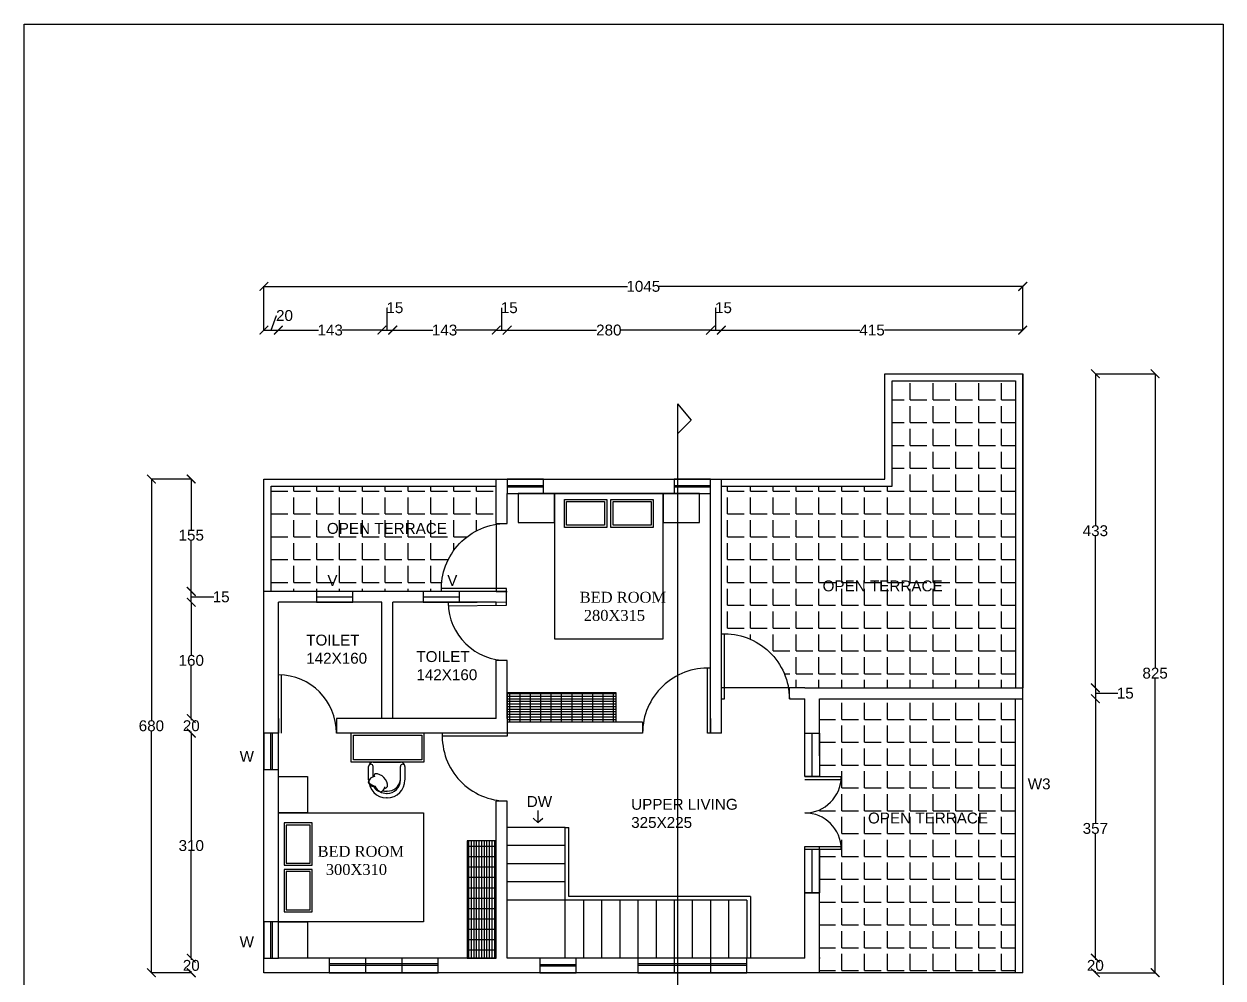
# Model space of a CAD drawing. Header units: centimetres. Extents: x -992 to 575039, y -1394 to 978780.
# Drawn here: x 8146 to 9798, y -513 to 800 of the extents above; entities that cross this region are included whole.
import ezdxf

# ---------------------------------------------------------------- set-up
doc = ezdxf.new("R2010")
doc.units = ezdxf.units.CM
for name, color, linetype in [('DIMENSIONS', 7, 'Continuous'), ('DOOR', 251, 'Continuous'), ('Fur', 161, 'Continuous'), ('FURNITUE', 1, 'Continuous'), ('Hatch', 7, 'Continuous'), ('ventilation', 1, 'Continuous'), ('wall', 7, 'Continuous'), ('WINDOW', 1, 'Continuous')]:
    doc.layers.add(name, color=color, linetype=linetype)
doc.styles.get("Standard").update_dxf_attribs({"font": 'arial.ttf'})
doc.dimstyles.new('Jeeva', dxfattribs={"dimtxt": 15, "dimasz": 12, "dimexe": 0.18, "dimexo": 0.0625, "dimgap": 0.09, "dimtad": 0, "dimtih": 1, "dimtoh": 1, "dimdec": 0, "dimzin": 0, "dimdsep": 46, "dimtxsty": 'Standard', "dimblk": 'ARCHTICK', "dimcen": 0.091, "dimadec": 0, "dimazin": 0, "dimtfac": 1, "dimtdec": 0, "dimtofl": 0, "dimtmove": 0, "dimatfit": 3, "dimfxl": 1, "dimtolj": 1, "dimtzin": 0, "dimarcsym": 0})
pattern_1 = [(0, (0, 0), (0, 31.4325), [22.86, -8.5725]), (90, (0, 0), (-31.4325, 2e-15), [22.86, -8.5725])]

# ---------------------------------------------------------------- blocks, each defined once
blk = doc.blocks.new('D1')
at = {"layer": 'DOOR'}
for p, q in [((490.1, 792.9), (490.1, 702.9)), ((490.1, 792.9), (494.1, 792.9)), ((494.1, 792.9), (494.1, 706.9))]:
    blk.add_line(p, q, dxfattribs=at)
blk.add_arc((494.1, 792.9), 86, 267.3341, 360, dxfattribs=at)
blk = doc.blocks.new('W3 (23)')
at = {"layer": 'WINDOW'}
for p, q in [((2912.7, 1009.2), (2762.7, 1009.2)), ((2762.7, 1009.2), (2762.7, 989.2)), ((2812.7, 1009.2), (2812.7, 989.2)), ((2862.7, 1009.2), (2862.7, 989.2)), ((2912.7, 989.2), (2912.7, 1009.2)), ((2762.7, 1001.7), (2912.7, 1001.7)), ((2762.7, 999.7), (2912.7, 999.7)), ((2762.7, 989.2), (2912.7, 989.2))]:
    blk.add_line(p, q, dxfattribs=at)
blk = doc.blocks.new('VENTILATION')
at = {"layer": 'ventilation'}
for p, q in [((6985.9, 4548.4), (6935.9, 4548.4)), ((6935.9, 4548.4), (6935.9, 4528.4)), ((6985.9, 4528.4), (6985.9, 4548.4)), ((6985.9, 4539.2), (6935.9, 4539.2)), ((6985.9, 4537.2), (6935.9, 4537.2)), ((6935.9, 4528.4), (6985.9, 4528.4))]:
    blk.add_line(p, q, dxfattribs=at)
blk = doc.blocks.new('YHTR')
for points in [[(7047.3, -2196.9), (7097.3, -2196.9), (7097.3, -2156.9), (7047.3, -2156.9)], [(7097.3, -2356.9), (7247.3, -2356.9), (7247.3, -2156.9), (7097.3, -2156.9)], [(7247.3, -2196.9), (7297.3, -2196.9), (7297.3, -2156.9), (7247.3, -2156.9)]]:
    blk.add_lwpolyline(points, close=True)
at = {"layer": 'Fur'}
for points in [[(7111.1, -2164.8), (7169.4, -2164.8), (7169.4, -2203.5), (7111.1, -2203.5)], [(7114.1, -2167.8), (7166.4, -2167.8), (7166.4, -2200.5), (7114.1, -2200.5)], [(7175.1, -2164.8), (7233.5, -2164.8), (7233.5, -2203.5), (7175.1, -2203.5)], [(7178.1, -2167.8), (7230.5, -2167.8), (7230.5, -2200.5), (7178.1, -2200.5)]]:
    blk.add_lwpolyline(points, close=True, dxfattribs=at)
blk = doc.blocks.new('HDFD')
at = {"layer": 'Hatch', "true_color": 0x636466}
h = blk.add_hatch(dxfattribs=at)
h.set_pattern_fill('GRATE', color=251, scale=4.5)
h.paths.add_polyline_path([(7032.3, -2426.7), (7032.3, -2466.7), (7182.3, -2466.7), (7182.3, -2426.7)])
blk.add_lwpolyline([(7032.3, -2466.7), (7182.3, -2466.7), (7182.3, -2426.7), (7032.3, -2426.7)], close=True)
blk = doc.blocks.new('_ArchTick')
at = {"color": 0, "linetype": 'ByBlock', "const_width": 0.15}
blk.add_lwpolyline([(-0.5, -0.5), (0.5, 0.5)], dxfattribs=at)
blk = doc.blocks.new('*D127')
at = {"layer": 'Defpoints', "color": 0, "transparency": 16777216}
for p in [(8376.8, -485.9), (8376.8, -485.9), (8376.8, -505.9)]:
    blk.add_point(p, dxfattribs=at)
at = {"layer": 'DIMENSIONS', "color": 0, "lineweight": -2, "transparency": 16777216}
for p, q in [((8376.8, -485.9), (8376.8, -488.2)), ((8376.9, -485.9), (8377, -485.9)), ((8376.8, -505.9), (8376.8, -503.7)), ((8376.9, -505.9), (8377, -505.9))]:
    blk.add_line(p, q, dxfattribs=at)
at = {"layer": 'DIMENSIONS', "color": 0, "lineweight": -2, "transparency": 16777216, "xscale": 12, "yscale": 12, "zscale": 12}
for p, rotation in [((8376.8, -485.9), 90), ((8376.8, -505.9), 270)]:
    blk.add_blockref('_ArchTick', p, dxfattribs=dict(at, rotation=rotation))
at = {"layer": 'DIMENSIONS', "color": 0, "transparency": 16777216, "insert": (8376.8, -495.9), "char_height": 15, "attachment_point": 5}
blk.add_mtext('\\A1;20', dxfattribs=at)
blk = doc.blocks.new('*D128')
at = {"layer": 'Defpoints', "color": 0, "transparency": 16777216}
for p in [(8376.8, -175.9), (8376.8, -175.9), (8376.8, -485.9)]:
    blk.add_point(p, dxfattribs=at)
at = {"layer": 'DIMENSIONS', "color": 0, "lineweight": -2, "transparency": 16777216}
for p, q in [((8376.8, -175.9), (8376.8, -323.2)), ((8376.9, -175.9), (8377, -175.9)), ((8376.8, -485.9), (8376.8, -338.7)), ((8376.9, -485.9), (8377, -485.9))]:
    blk.add_line(p, q, dxfattribs=at)
at = {"layer": 'DIMENSIONS', "color": 0, "lineweight": -2, "transparency": 16777216, "xscale": 12, "yscale": 12, "zscale": 12}
for p, rotation in [((8376.8, -175.9), 90), ((8376.8, -485.9), 270)]:
    blk.add_blockref('_ArchTick', p, dxfattribs=dict(at, rotation=rotation))
at = {"layer": 'DIMENSIONS', "color": 0, "transparency": 16777216, "insert": (8376.8, -330.9), "char_height": 15, "attachment_point": 5}
blk.add_mtext('\\A1;310', dxfattribs=at)
blk = doc.blocks.new('*D129')
at = {"layer": 'Defpoints', "color": 0, "transparency": 16777216}
for p in [(8376.8, -155.9), (8376.8, -155.9), (8376.8, -175.9)]:
    blk.add_point(p, dxfattribs=at)
at = {"layer": 'DIMENSIONS', "color": 0, "lineweight": -2, "transparency": 16777216}
for p, q in [((8376.8, -155.9), (8376.8, -158.2)), ((8376.9, -155.9), (8377, -155.9)), ((8376.8, -175.9), (8376.8, -173.7)), ((8376.9, -175.9), (8377, -175.9))]:
    blk.add_line(p, q, dxfattribs=at)
at = {"layer": 'DIMENSIONS', "color": 0, "lineweight": -2, "transparency": 16777216, "xscale": 12, "yscale": 12, "zscale": 12}
for p, rotation in [((8376.8, -155.9), 90), ((8376.8, -175.9), 270)]:
    blk.add_blockref('_ArchTick', p, dxfattribs=dict(at, rotation=rotation))
at = {"layer": 'DIMENSIONS', "color": 0, "transparency": 16777216, "insert": (8376.8, -165.9), "char_height": 15, "attachment_point": 5}
blk.add_mtext('\\A1;20', dxfattribs=at)
blk = doc.blocks.new('*D130')
at = {"layer": 'Defpoints', "color": 0, "transparency": 16777216}
for p in [(8376.8, 4.1), (8376.8, 4.1), (8376.8, -155.9)]:
    blk.add_point(p, dxfattribs=at)
at = {"layer": 'DIMENSIONS', "color": 0, "lineweight": -2, "transparency": 16777216}
for p, q in [((8376.8, 4.1), (8376.8, -68.2)), ((8376.9, 4.1), (8377, 4.1)), ((8376.8, -155.9), (8376.8, -83.7)), ((8376.9, -155.9), (8377, -155.9))]:
    blk.add_line(p, q, dxfattribs=at)
at = {"layer": 'DIMENSIONS', "color": 0, "lineweight": -2, "transparency": 16777216, "xscale": 12, "yscale": 12, "zscale": 12}
for p, rotation in [((8376.8, 4.1), 90), ((8376.8, -155.9), 270)]:
    blk.add_blockref('_ArchTick', p, dxfattribs=dict(at, rotation=rotation))
at = {"layer": 'DIMENSIONS', "color": 0, "transparency": 16777216, "insert": (8376.8, -75.9), "char_height": 15, "attachment_point": 5}
blk.add_mtext('\\A1;160', dxfattribs=at)
blk = doc.blocks.new('*D131')
at = {"layer": 'Defpoints', "color": 0, "transparency": 16777216}
for p in [(8376.8, 19.1), (8376.8, 19.1), (8376.8, 4.1)]:
    blk.add_point(p, dxfattribs=at)
at = {"layer": 'DIMENSIONS', "color": 0, "lineweight": -2, "transparency": 16777216}
for p, q in [((8376.8, 4.1), (8376.8, 19.1)), ((8376.9, 19.1), (8377, 19.1)), ((8376.8, 11.6), (8407.7, 11.6)), ((8376.9, 4.1), (8377, 4.1)), ((8407.7, 11.6), (8407.8, 11.6))]:
    blk.add_line(p, q, dxfattribs=at)
at = {"layer": 'DIMENSIONS', "color": 0, "lineweight": -2, "transparency": 16777216, "xscale": 12, "yscale": 12, "zscale": 12}
for p, rotation in [((8376.8, 19.1), 90), ((8376.8, 4.1), 270)]:
    blk.add_blockref('_ArchTick', p, dxfattribs=dict(at, rotation=rotation))
at = {"layer": 'DIMENSIONS', "color": 0, "transparency": 16777216, "insert": (8418, 11.6), "char_height": 15, "attachment_point": 5}
blk.add_mtext('\\A1;15', dxfattribs=at)
blk = doc.blocks.new('*D132')
at = {"layer": 'Defpoints', "color": 0, "transparency": 16777216}
for p in [(8376.8, 173.9), (8376.8, 173.9), (8376.8, 19.1)]:
    blk.add_point(p, dxfattribs=at)
at = {"layer": 'DIMENSIONS', "color": 0, "lineweight": -2, "transparency": 16777216}
for p, q in [((8376.8, 173.9), (8376.8, 104.2)), ((8376.9, 173.9), (8377, 173.9)), ((8376.8, 19.1), (8376.8, 88.7)), ((8376.9, 19.1), (8377, 19.1))]:
    blk.add_line(p, q, dxfattribs=at)
at = {"layer": 'DIMENSIONS', "color": 0, "lineweight": -2, "transparency": 16777216, "xscale": 12, "yscale": 12, "zscale": 12}
for p, rotation in [((8376.8, 173.9), 90), ((8376.8, 19.1), 270)]:
    blk.add_blockref('_ArchTick', p, dxfattribs=dict(at, rotation=rotation))
at = {"layer": 'DIMENSIONS', "color": 0, "transparency": 16777216, "insert": (8376.8, 96.5), "char_height": 15, "attachment_point": 5}
blk.add_mtext('\\A1;155', dxfattribs=at)
blk = doc.blocks.new('*D133')
at = {"layer": 'Defpoints', "color": 0, "transparency": 16777216}
for p in [(8377, 173.9), (8321.9, -505.9), (8376.8, -505.9)]:
    blk.add_point(p, dxfattribs=at)
at = {"layer": 'DIMENSIONS', "color": 0, "lineweight": -2, "transparency": 16777216}
for p, q in [((8376.9, 173.9), (8321.7, 173.9)), ((8321.9, 173.9), (8321.9, -158.3)), ((8321.9, -505.9), (8321.9, -173.8)), ((8376.7, -505.9), (8321.7, -505.9))]:
    blk.add_line(p, q, dxfattribs=at)
at = {"layer": 'DIMENSIONS', "color": 0, "lineweight": -2, "transparency": 16777216, "xscale": 12, "yscale": 12, "zscale": 12}
for p, rotation in [((8321.9, 173.9), 90), ((8321.9, -505.9), 270)]:
    blk.add_blockref('_ArchTick', p, dxfattribs=dict(at, rotation=rotation))
at = {"layer": 'DIMENSIONS', "color": 0, "transparency": 16777216, "insert": (8321.9, -166), "char_height": 15, "attachment_point": 5}
blk.add_mtext('\\A1;680', dxfattribs=at)
blk = doc.blocks.new('*D134')
at = {"layer": 'Defpoints', "color": 0, "transparency": 16777216}
for p in [(8476.8, 378.9), (8496.8, 378.9), (8496.8, 378.9)]:
    blk.add_point(p, dxfattribs=at)
at = {"layer": 'DIMENSIONS', "color": 0, "lineweight": -2, "transparency": 16777216}
for p, q in [((8486.8, 378.9), (8494.1, 398.9)), ((8494.1, 398.9), (8494.3, 398.9)), ((8476.8, 378.9), (8476.8, 379)), ((8476.8, 378.9), (8496.8, 378.9)), ((8496.8, 378.9), (8496.8, 379))]:
    blk.add_line(p, q, dxfattribs=at)
at = {"layer": 'DIMENSIONS', "color": 0, "lineweight": -2, "transparency": 16777216, "xscale": 12, "yscale": 12, "zscale": 12, "rotation": 180}
blk.add_blockref('_ArchTick', (8476.8, 378.9), dxfattribs=at)
at = {"layer": 'DIMENSIONS', "color": 0, "lineweight": -2, "transparency": 16777216, "xscale": 12, "yscale": 12, "zscale": 12}
blk.add_blockref('_ArchTick', (8496.8, 378.9), dxfattribs=at)
at = {"layer": 'DIMENSIONS', "color": 0, "transparency": 16777216, "insert": (8505.2, 398.9), "char_height": 15, "attachment_point": 5}
blk.add_mtext('\\A1;20', dxfattribs=at)
blk = doc.blocks.new('*D135')
at = {"layer": 'Defpoints', "color": 0, "transparency": 16777216}
for p in [(8496.8, 378.9), (8639.3, 378.9), (8639.3, 378.9)]:
    blk.add_point(p, dxfattribs=at)
at = {"layer": 'DIMENSIONS', "color": 0, "lineweight": -2, "transparency": 16777216}
for p, q in [((8496.8, 378.9), (8496.8, 379)), ((8496.8, 378.9), (8552.1, 378.9)), ((8639.3, 378.9), (8584, 378.9)), ((8639.3, 378.9), (8639.3, 379))]:
    blk.add_line(p, q, dxfattribs=at)
at = {"layer": 'DIMENSIONS', "color": 0, "lineweight": -2, "transparency": 16777216, "xscale": 12, "yscale": 12, "zscale": 12, "rotation": 180}
blk.add_blockref('_ArchTick', (8496.8, 378.9), dxfattribs=at)
at = {"layer": 'DIMENSIONS', "color": 0, "lineweight": -2, "transparency": 16777216, "xscale": 12, "yscale": 12, "zscale": 12}
blk.add_blockref('_ArchTick', (8639.3, 378.9), dxfattribs=at)
at = {"layer": 'DIMENSIONS', "color": 0, "transparency": 16777216, "insert": (8568.1, 378.9), "char_height": 15, "attachment_point": 5}
blk.add_mtext('\\A1;143', dxfattribs=at)
blk = doc.blocks.new('*D136')
at = {"layer": 'Defpoints', "color": 0, "transparency": 16777216}
for p in [(8639.3, 378.9), (8654.3, 378.9), (8654.3, 378.9)]:
    blk.add_point(p, dxfattribs=at)
at = {"layer": 'DIMENSIONS', "color": 0, "lineweight": -2, "transparency": 16777216}
for p, q in [((8646.8, 378.9), (8646.8, 409.7)), ((8646.8, 409.7), (8647, 409.7)), ((8639.3, 378.9), (8639.3, 379)), ((8639.3, 378.9), (8654.3, 378.9)), ((8654.3, 378.9), (8654.3, 379))]:
    blk.add_line(p, q, dxfattribs=at)
at = {"layer": 'DIMENSIONS', "color": 0, "lineweight": -2, "transparency": 16777216, "xscale": 12, "yscale": 12, "zscale": 12, "rotation": 180}
blk.add_blockref('_ArchTick', (8639.3, 378.9), dxfattribs=at)
at = {"layer": 'DIMENSIONS', "color": 0, "lineweight": -2, "transparency": 16777216, "xscale": 12, "yscale": 12, "zscale": 12}
blk.add_blockref('_ArchTick', (8654.3, 378.9), dxfattribs=at)
at = {"layer": 'DIMENSIONS', "color": 0, "transparency": 16777216, "insert": (8657.2, 409.7), "char_height": 15, "attachment_point": 5}
blk.add_mtext('\\A1;15', dxfattribs=at)
blk = doc.blocks.new('*D137')
at = {"layer": 'Defpoints', "color": 0, "transparency": 16777216}
for p in [(8654.3, 378.9), (8796.8, 378.9), (8796.8, 378.9)]:
    blk.add_point(p, dxfattribs=at)
at = {"layer": 'DIMENSIONS', "color": 0, "lineweight": -2, "transparency": 16777216}
for p, q in [((8654.3, 378.9), (8654.3, 379)), ((8654.3, 378.9), (8709.6, 378.9)), ((8796.8, 378.9), (8741.5, 378.9)), ((8796.8, 378.9), (8796.8, 379))]:
    blk.add_line(p, q, dxfattribs=at)
at = {"layer": 'DIMENSIONS', "color": 0, "lineweight": -2, "transparency": 16777216, "xscale": 12, "yscale": 12, "zscale": 12, "rotation": 180}
blk.add_blockref('_ArchTick', (8654.3, 378.9), dxfattribs=at)
at = {"layer": 'DIMENSIONS', "color": 0, "lineweight": -2, "transparency": 16777216, "xscale": 12, "yscale": 12, "zscale": 12}
blk.add_blockref('_ArchTick', (8796.8, 378.9), dxfattribs=at)
at = {"layer": 'DIMENSIONS', "color": 0, "transparency": 16777216, "insert": (8725.6, 378.9), "char_height": 15, "attachment_point": 5}
blk.add_mtext('\\A1;143', dxfattribs=at)
blk = doc.blocks.new('*D138')
at = {"layer": 'Defpoints', "color": 0, "transparency": 16777216}
for p in [(8796.8, 378.9), (8811.8, 378.9), (8811.8, 378.9)]:
    blk.add_point(p, dxfattribs=at)
at = {"layer": 'DIMENSIONS', "color": 0, "lineweight": -2, "transparency": 16777216}
for p, q in [((8804.3, 378.9), (8804.3, 409.7)), ((8804.3, 409.7), (8804.5, 409.7)), ((8796.8, 378.9), (8796.8, 379)), ((8796.8, 378.9), (8811.8, 378.9)), ((8811.8, 378.9), (8811.8, 379))]:
    blk.add_line(p, q, dxfattribs=at)
at = {"layer": 'DIMENSIONS', "color": 0, "lineweight": -2, "transparency": 16777216, "xscale": 12, "yscale": 12, "zscale": 12, "rotation": 180}
blk.add_blockref('_ArchTick', (8796.8, 378.9), dxfattribs=at)
at = {"layer": 'DIMENSIONS', "color": 0, "lineweight": -2, "transparency": 16777216, "xscale": 12, "yscale": 12, "zscale": 12}
blk.add_blockref('_ArchTick', (8811.8, 378.9), dxfattribs=at)
at = {"layer": 'DIMENSIONS', "color": 0, "transparency": 16777216, "insert": (8814.7, 409.7), "char_height": 15, "attachment_point": 5}
blk.add_mtext('\\A1;15', dxfattribs=at)
blk = doc.blocks.new('*D139')
at = {"layer": 'Defpoints', "color": 0, "transparency": 16777216}
for p in [(8811.8, 378.9), (9091.8, 378.9), (9091.8, 378.9)]:
    blk.add_point(p, dxfattribs=at)
at = {"layer": 'DIMENSIONS', "color": 0, "lineweight": -2, "transparency": 16777216}
for p, q in [((8811.8, 378.9), (8811.8, 379)), ((8811.8, 378.9), (8935, 378.9)), ((9091.8, 378.9), (8968.6, 378.9)), ((9091.8, 378.9), (9091.8, 379))]:
    blk.add_line(p, q, dxfattribs=at)
at = {"layer": 'DIMENSIONS', "color": 0, "lineweight": -2, "transparency": 16777216, "xscale": 12, "yscale": 12, "zscale": 12, "rotation": 180}
blk.add_blockref('_ArchTick', (8811.8, 378.9), dxfattribs=at)
at = {"layer": 'DIMENSIONS', "color": 0, "lineweight": -2, "transparency": 16777216, "xscale": 12, "yscale": 12, "zscale": 12}
blk.add_blockref('_ArchTick', (9091.8, 378.9), dxfattribs=at)
at = {"layer": 'DIMENSIONS', "color": 0, "transparency": 16777216, "insert": (8951.8, 378.9), "char_height": 15, "attachment_point": 5}
blk.add_mtext('\\A1;280', dxfattribs=at)
blk = doc.blocks.new('*D140')
at = {"layer": 'Defpoints', "color": 0, "transparency": 16777216}
for p in [(9091.8, 378.9), (9106.8, 378.9), (9106.8, 378.9)]:
    blk.add_point(p, dxfattribs=at)
at = {"layer": 'DIMENSIONS', "color": 0, "lineweight": -2, "transparency": 16777216}
for p, q in [((9099.3, 378.9), (9099.3, 409.7)), ((9099.3, 409.7), (9099.5, 409.7)), ((9091.8, 378.9), (9091.8, 379)), ((9091.8, 378.9), (9106.8, 378.9)), ((9106.8, 378.9), (9106.8, 379))]:
    blk.add_line(p, q, dxfattribs=at)
at = {"layer": 'DIMENSIONS', "color": 0, "lineweight": -2, "transparency": 16777216, "xscale": 12, "yscale": 12, "zscale": 12, "rotation": 180}
blk.add_blockref('_ArchTick', (9091.8, 378.9), dxfattribs=at)
at = {"layer": 'DIMENSIONS', "color": 0, "lineweight": -2, "transparency": 16777216, "xscale": 12, "yscale": 12, "zscale": 12}
blk.add_blockref('_ArchTick', (9106.8, 378.9), dxfattribs=at)
at = {"layer": 'DIMENSIONS', "color": 0, "transparency": 16777216, "insert": (9109.7, 409.7), "char_height": 15, "attachment_point": 5}
blk.add_mtext('\\A1;15', dxfattribs=at)
blk = doc.blocks.new('*D141')
at = {"layer": 'Defpoints', "color": 0, "transparency": 16777216}
for p in [(9106.8, 378.9), (9521.8, 378.9), (9521.8, 378.9)]:
    blk.add_point(p, dxfattribs=at)
at = {"layer": 'DIMENSIONS', "color": 0, "lineweight": -2, "transparency": 16777216}
for p, q in [((9106.8, 378.9), (9106.8, 379)), ((9106.8, 378.9), (9297.3, 378.9)), ((9521.8, 378.9), (9331.3, 378.9)), ((9521.8, 378.9), (9521.8, 379))]:
    blk.add_line(p, q, dxfattribs=at)
at = {"layer": 'DIMENSIONS', "color": 0, "lineweight": -2, "transparency": 16777216, "xscale": 12, "yscale": 12, "zscale": 12, "rotation": 180}
blk.add_blockref('_ArchTick', (9106.8, 378.9), dxfattribs=at)
at = {"layer": 'DIMENSIONS', "color": 0, "lineweight": -2, "transparency": 16777216, "xscale": 12, "yscale": 12, "zscale": 12}
blk.add_blockref('_ArchTick', (9521.8, 378.9), dxfattribs=at)
at = {"layer": 'DIMENSIONS', "color": 0, "transparency": 16777216, "insert": (9314.3, 378.9), "char_height": 15, "attachment_point": 5}
blk.add_mtext('\\A1;415', dxfattribs=at)
blk = doc.blocks.new('*D142')
at = {"layer": 'Defpoints', "color": 0, "transparency": 16777216}
for p in [(8476.8, 439.1), (8476.8, 379), (9521.8, 379)]:
    blk.add_point(p, dxfattribs=at)
at = {"layer": 'DIMENSIONS', "color": 0, "lineweight": -2, "transparency": 16777216}
for p, q in [((8476.8, 379.1), (8476.8, 439.2)), ((8476.8, 439.1), (8977.5, 439.1)), ((9521.8, 439.1), (9021.1, 439.1)), ((9521.8, 379.1), (9521.8, 439.2))]:
    blk.add_line(p, q, dxfattribs=at)
at = {"layer": 'DIMENSIONS', "color": 0, "lineweight": -2, "transparency": 16777216, "xscale": 12, "yscale": 12, "zscale": 12, "rotation": 180}
blk.add_blockref('_ArchTick', (8476.8, 439.1), dxfattribs=at)
at = {"layer": 'DIMENSIONS', "color": 0, "lineweight": -2, "transparency": 16777216, "xscale": 12, "yscale": 12, "zscale": 12}
blk.add_blockref('_ArchTick', (9521.8, 439.1), dxfattribs=at)
at = {"layer": 'DIMENSIONS', "color": 0, "transparency": 16777216, "insert": (8999.3, 439.1), "char_height": 15, "attachment_point": 5}
blk.add_mtext('\\A1;1045', dxfattribs=at)
blk = doc.blocks.new('*D150')
at = {"layer": 'Defpoints', "color": 0, "transparency": 16777216}
for p in [(9621.8, 318.9), (9621.8, -113.6), (9621.8, -113.6)]:
    blk.add_point(p, dxfattribs=at)
at = {"layer": 'DIMENSIONS', "color": 0, "lineweight": -2, "transparency": 16777216}
for p, q in [((9621.8, 318.9), (9621.8, 110.4)), ((9621.9, 318.9), (9622, 318.9)), ((9621.8, -113.6), (9621.8, 94.8)), ((9621.9, -113.6), (9622, -113.6))]:
    blk.add_line(p, q, dxfattribs=at)
at = {"layer": 'DIMENSIONS', "color": 0, "lineweight": -2, "transparency": 16777216, "xscale": 12, "yscale": 12, "zscale": 12}
for p, rotation in [((9621.8, 318.9), 90), ((9621.8, -113.6), 270)]:
    blk.add_blockref('_ArchTick', p, dxfattribs=dict(at, rotation=rotation))
at = {"layer": 'DIMENSIONS', "color": 0, "transparency": 16777216, "insert": (9621.8, 102.6), "char_height": 15, "attachment_point": 5}
blk.add_mtext('\\A1;433', dxfattribs=at)
blk = doc.blocks.new('*D151')
at = {"layer": 'Defpoints', "color": 0, "transparency": 16777216}
for p in [(9621.8, -113.6), (9621.8, -128.6), (9621.8, -128.6)]:
    blk.add_point(p, dxfattribs=at)
at = {"layer": 'DIMENSIONS', "color": 0, "lineweight": -2, "transparency": 16777216}
for p, q in [((9621.8, -113.6), (9621.8, -128.6)), ((9621.9, -113.6), (9622, -113.6)), ((9621.8, -121.1), (9652.7, -121.1)), ((9621.9, -128.6), (9622, -128.6)), ((9652.7, -121.1), (9652.8, -121.1))]:
    blk.add_line(p, q, dxfattribs=at)
at = {"layer": 'DIMENSIONS', "color": 0, "lineweight": -2, "transparency": 16777216, "xscale": 12, "yscale": 12, "zscale": 12}
for p, rotation in [((9621.8, -113.6), 90), ((9621.8, -128.6), 270)]:
    blk.add_blockref('_ArchTick', p, dxfattribs=dict(at, rotation=rotation))
at = {"layer": 'DIMENSIONS', "color": 0, "transparency": 16777216, "insert": (9663, -121.1), "char_height": 15, "attachment_point": 5}
blk.add_mtext('\\A1;15', dxfattribs=at)
blk = doc.blocks.new('*D152')
at = {"layer": 'Defpoints', "color": 0, "transparency": 16777216}
for p in [(9621.8, -128.6), (9621.8, -485.9), (9621.8, -485.9)]:
    blk.add_point(p, dxfattribs=at)
at = {"layer": 'DIMENSIONS', "color": 0, "lineweight": -2, "transparency": 16777216}
for p, q in [((9621.8, -128.6), (9621.8, -299.5)), ((9621.9, -128.6), (9622, -128.6)), ((9621.8, -485.9), (9621.8, -315)), ((9621.9, -485.9), (9622, -485.9))]:
    blk.add_line(p, q, dxfattribs=at)
at = {"layer": 'DIMENSIONS', "color": 0, "lineweight": -2, "transparency": 16777216, "xscale": 12, "yscale": 12, "zscale": 12}
for p, rotation in [((9621.8, -128.6), 90), ((9621.8, -485.9), 270)]:
    blk.add_blockref('_ArchTick', p, dxfattribs=dict(at, rotation=rotation))
at = {"layer": 'DIMENSIONS', "color": 0, "transparency": 16777216, "insert": (9621.8, -307.3), "char_height": 15, "attachment_point": 5}
blk.add_mtext('\\A1;357', dxfattribs=at)
blk = doc.blocks.new('*D153')
at = {"layer": 'Defpoints', "color": 0, "transparency": 16777216}
for p in [(9621.8, -485.9), (9621.8, -505.9), (9621.8, -505.9)]:
    blk.add_point(p, dxfattribs=at)
at = {"layer": 'DIMENSIONS', "color": 0, "lineweight": -2, "transparency": 16777216}
for p, q in [((9621.8, -485.9), (9621.8, -488.2)), ((9621.9, -485.9), (9622, -485.9)), ((9621.8, -505.9), (9621.8, -503.7)), ((9621.9, -505.9), (9622, -505.9))]:
    blk.add_line(p, q, dxfattribs=at)
at = {"layer": 'DIMENSIONS', "color": 0, "lineweight": -2, "transparency": 16777216, "xscale": 12, "yscale": 12, "zscale": 12}
for p, rotation in [((9621.8, -485.9), 90), ((9621.8, -505.9), 270)]:
    blk.add_blockref('_ArchTick', p, dxfattribs=dict(at, rotation=rotation))
at = {"layer": 'DIMENSIONS', "color": 0, "transparency": 16777216, "insert": (9621.8, -495.9), "char_height": 15, "attachment_point": 5}
blk.add_mtext('\\A1;20', dxfattribs=at)
blk = doc.blocks.new('*D154')
at = {"layer": 'Defpoints', "color": 0, "transparency": 16777216}
for p in [(9621.8, 318.9), (9704, 318.9), (9622, -505.9)]:
    blk.add_point(p, dxfattribs=at)
at = {"layer": 'DIMENSIONS', "color": 0, "lineweight": -2, "transparency": 16777216}
for p, q in [((9621.9, 318.9), (9704.2, 318.9)), ((9704, 318.9), (9704.1, -85.8)), ((9704.2, -505.9), (9704.1, -101.3)), ((9622, -505.9), (9704.4, -505.9))]:
    blk.add_line(p, q, dxfattribs=at)
at = {"layer": 'DIMENSIONS', "color": 0, "lineweight": -2, "transparency": 16777216, "xscale": 12, "yscale": 12, "zscale": 12}
for p, rotation in [((9704, 318.9), 90.0125040122984), ((9704.2, -505.9), 270.0125040122984)]:
    blk.add_blockref('_ArchTick', p, dxfattribs=dict(at, rotation=rotation))
at = {"layer": 'DIMENSIONS', "color": 0, "transparency": 16777216, "insert": (9704.1, -93.5), "char_height": 15, "attachment_point": 5}
blk.add_mtext('\\A1;825', dxfattribs=at)
blk = doc.blocks.new('A$C2DE71A1E')
at = {"layer": 'FURNITUE', "color": 161}
for p, q in [((0, 0), (0.3, 0.3)), ((0.3, 0.3), (0.6, 0.6)), ((49.5, 0.6), (67.8, -17.7)), ((6.1, -6.1), (6.4, -5.8)), ((6.7, -5.5), (6.4, -5.8)), ((47.7, -9.8), (61.7, -23.8)), ((6.1, -42.8), (24.4, -61.1)), ((67.8, -29.9), (49.2, -48.6)), ((67.8, -23.8), (67.8, -23.8)), ((18.3, -67.2), (0, -48.9)), ((24.4, -67.2), (24.4, -67.2)), ((49.2, -48.6), (30.6, -67.2))]:
    blk.add_line(p, q, dxfattribs=at)
at = {"layer": 'FURNITUE'}
for p in [(9.2, -9.2), (9.8, -8.6)]:
    blk.add_line(p, (9.5, -8.9), dxfattribs=at)
at = {"layer": 'FURNITUE', "color": 161}
for centre, major_axis, start_param, end_param in [((25.1, -23.8), (-24.4, 24.4), 4.712389, 6.283185), ((25.1, -23.8), (-18.3, 18.3), -0.519426, 0), ((24.4, -24.4), (-24.4, 24.4), 0, 1.570796), ((24.4, -24.4), (-18.3, 18.3), 0, 1.570796), ((27.1, -27.7), (-18.2, 18.2), -0.0188, 1.408277), ((64.8, -20.8), (-3.06, 3.06), 3.141593, 4.712389), ((61.7, -23.8), (6.11, 6.11), 4.712389, 6.283185), ((64.8, -20.8), (3.06, 3.06), 3.141593, 4.712389), ((21.4, -64.2), (3.06, 3.06), 3.141593, 4.712389), ((24.4, -61.1), (-6.11, 6.11), 1.570796, 3.141593), ((21.4, -64.2), (-3.06, 3.06), 3.141593, 4.712389)]:
    blk.add_ellipse(centre, major_axis=major_axis, ratio=1, start_param=start_param, end_param=end_param, dxfattribs=at)
at = {"layer": 'FURNITUE', "color": 1}
for centre, major_axis, start_param, end_param in [((26.8, -5.4), (-7.97, 7.97), 0.246203, 1.435219), ((26.7, -10.9), (-10.4, 10.4), -1.269354, -0.079119), ((25.1, -17), (-13.5, 13.5), -1.194359, -0.353593), ((41.3, -10), (-10.8, 10.8), -1.16387, -0.18568), ((45.9, -21.1), (17.9, 17.9), 0.745897, 1.332574), ((36.3, -3.4), (-9.21, 9.21), 3.177672, 4.548453), ((28.7, -16.2), (9.88, 9.88), 1.86365, 2.347371), ((32.2, 0.4), (-17, 17), 1.540864, 3.151697), ((39.6, -16.7), (6.92, 6.92), 5.517188, 6.1734)]:
    blk.add_ellipse(centre, major_axis=major_axis, ratio=1, start_param=start_param, end_param=end_param, dxfattribs=at)
at = {"layer": 'FURNITUE'}
blk.add_ellipse((28.3, -26.4), major_axis=(18.2, 18.2), ratio=1, start_param=1.300564, end_param=1.589597, dxfattribs=at)
blk = doc.blocks.new('TABLE')
at = {"layer": 'Fur'}
for p, q in [((6790.4, -175.9), (6890.4, -175.9)), ((6790.4, -215.9), (6790.4, -175.9)), ((6793.4, -178.9), (6887.4, -178.9)), ((6793.4, -212.9), (6793.4, -178.9)), ((6887.4, -178.9), (6887.4, -212.9)), ((6890.4, -175.9), (6890.4, -215.9)), ((6887.4, -212.9), (6793.4, -212.9)), ((6890.4, -215.9), (6790.4, -215.9))]:
    blk.add_line(p, q, dxfattribs=at)
at = {"layer": 'FURNITUE', "color": 0, "xscale": 0.714285714236594, "yscale": 0.714285714236594, "zscale": 0.714285714236594, "rotation": 135.0000000031137}
blk.add_blockref('A$C2DE71A1E', (6839.7, -265.3), dxfattribs=at)

msp = doc.modelspace()

# ---------------------------------------------------------------- hatches: boundary and pattern name
at = {"layer": 'Hatch', "true_color": 0x636466}
h = msp.add_hatch(dxfattribs=at)
h.set_pattern_fill('ANGLE', color=251, scale=4.5)
h.set_pattern_definition(pattern_1)
h.paths.add_polyline_path([(9511.8, 308.9), (9341.8, 308.9), (9341.8, 163.9), (9106.8, 163.9), (9106.8, -39.4, -0.378897), (9199.1, -113.6), (9200.4, -113.6), (9221.8, -113.6), (9511.8, -113.6)])
h.paths.add_polyline_path([(9511.8, -128.6), (9241.8, -128.6), (9241.8, -207.3), (9241.8, -235.9), (9271.8, -235.9, -0.298217), (9241.8, -281.8), (9241.8, -290.1, -0.298217), (9271.8, -335.9), (9241.8, -335.9), (9241.8, -395.9), (9241.8, -505.9), (9511.8, -505.9)])
h.paths.add_polyline_path([(9241.4, 10.7), (9414.3, 10.7), (9414.3, 41.6), (9241.4, 41.6)], flags=24)
h.paths.add_polyline_path([(9303.9, -308.8), (9476.7, -308.8), (9476.7, -277.9), (9303.9, -277.9)], flags=24)
h = msp.add_hatch(dxfattribs=at)
h.set_pattern_fill('ANGLE', color=251, scale=4.5)
h.set_pattern_definition(pattern_1)
h.paths.add_polyline_path([(8796.8, 111.5), (8796.8, 112.6), (8796.8, 153.9), (8796.8, 163.9), (8486.8, 163.9), (8486.8, 19.1), (8721.5, 19.1, -0.382187)])
h.paths.add_polyline_path([(8558.9, 89.9), (8731.7, 89.9), (8731.7, 120.9), (8558.9, 120.9)], flags=24)
h.paths.add_polyline_path([(8560.5, 18.6), (8581.9, 18.6), (8581.9, 49.5), (8560.5, 49.5)], flags=9)
h = msp.add_hatch(dxfattribs=at)
h.set_pattern_fill('GRATE', color=251, scale=4.5, angle=90)
h.set_pattern_definition([(90, (6330.1342, -7518.271), (-3.571875, -8e-16), []), (180, (6330.134, -7518.271), (2e-15, -14.2875), [])])
h.paths.add_polyline_path([(8756.8, -485.9), (8796.8, -485.9), (8796.8, -324.3), (8756.8, -324.3)])

# ---------------------------------------------------------------- linework, layer by layer
for p, q in [((9331.8, 173.9), (9331.8, 318.9)), ((8476.8, -155.9), (8476.8, 173.9)), ((8796.8, 153.9), (8796.8, 173.9)), ((8796.8, 112.6), (8811.8, 112.6)), ((8796.8, 112.6), (8796.8, 19.1)), ((8796.8, 19.1), (8476.8, 19.1)), ((8796.8, 19.1), (8811.8, 19.1)), ((8810.8, 0.3), (8810.8, 19.1)), ((8496.8, -155.9), (8496.8, 4.1)), ((8639.3, 4.1), (8496.8, 4.1)), ((8639.3, -155.9), (8639.3, 4.1)), ((8796.8, 4.1), (8654.3, 4.1)), ((8654.3, -155.9), (8654.3, 4.1)), ((8811.8, -75.9), (8796.8, -75.9)), ((9200.4, -113.6), (9106.8, -113.6)), ((9200.4, -128.6), (9200.4, -113.6)), ((9221.8, -113.6), (9200.4, -113.6)), ((9200.4, -128.6), (9221.8, -128.6)), ((8496.8, -155.9), (8496.8, -175.9)), ((8576.8, -155.9), (8576.8, -175.9)), ((8811.8, -155.9), (8811.8, -175.9)), ((8998.3, -160.9), (8998.3, -175.9)), ((9091.8, -155.9), (9091.8, -175.9)), ((9221.8, -175.9), (9241.8, -175.9)), ((9221.8, -235.9), (9241.8, -235.9)), ((8796.8, -275.9), (8796.8, -269.5)), ((8811.8, -269.5), (8796.8, -269.5)), ((8811.8, -275.9), (8811.8, -269.5)), ((8854.2, -298.9), (8847.6, -293)), ((8854.2, -298.9), (8860.8, -293)), ((9221.8, -335.9), (9241.8, -335.9)), ((9221.8, -395.9), (9241.8, -395.9))]:
    msp.add_line(p, q)
for points in [[(8146.5, 800.4), (9797.6, 800.4), (9797.6, -1097.1), (8146.5, -1097.1)], [(8796.8, -485.9), (8796.8, -324.3), (8756.8, -324.3), (8756.8, -485.9)]]:
    msp.add_lwpolyline(points, close=True)
for points in [[(9106.8, 173.9), (9331.8, 173.9), (9331.8, 318.9), (9521.8, 318.9), (9521.8, -113.6)], [(9106.8, 163.9), (9341.8, 163.9), (9341.8, 308.9), (9511.8, 308.9), (9511.8, -113.6)], [(8476.8, 19.1), (8476.8, 173.9), (8796.8, 173.9)], [(8486.8, 19.1), (8486.8, 163.9), (8796.8, 163.9)], [(9511.8, -505.9), (9511.8, -128.6)], [(9521.8, -505.9), (9521.8, -128.6)]]:
    msp.add_lwpolyline(points)
at = {"layer": 'DIMENSIONS'}
for p, q in [((9331.8, 318.9), (9521.8, 318.9)), ((9521.8, -505.9), (9521.8, 318.9)), ((8476.8, -505.9), (8476.8, 173.9)), ((8476.8, 173.9), (8998.3, 173.9)), ((8997.8, 173.9), (8998.8, 173.9)), ((8997.8, 173.9), (9091.8, 173.9)), ((9091.8, 173.9), (9331.8, 173.9)), ((9106.8, -175.9), (9106.8, 173.9)), ((8796.8, 112.6), (8796.8, 153.9)), ((8811.8, 153.9), (9091.8, 153.9)), ((8811.8, 112.6), (8811.8, 153.9)), ((9091.8, -155.9), (9091.8, 153.9)), ((8796.8, 0.1), (8796.8, 4.1)), ((8796.8, -155.9), (8796.8, -74.6)), ((8811.8, -155.9), (8811.8, -75.8)), ((9221.8, -113.6), (9521.8, -113.6)), ((9221.8, -207.3), (9221.8, -128.6)), ((9221.8, -207.3), (9221.8, -128.6)), ((9241.8, -128.6), (9521.8, -128.6)), ((9241.8, -207.3), (9241.8, -128.6)), ((9241.8, -207.3), (9241.8, -128.6)), ((8796.8, -155.9), (8576.8, -155.9)), ((8998.3, -160.9), (8811.8, -160.9)), ((8496.8, -485.9), (8496.8, -175.9)), ((8998.3, -175.9), (8576.8, -175.9)), ((9106.8, -175.9), (9091.8, -175.9)), ((8796.8, -485.9), (8796.8, -269.5)), ((8796.8, -290.9), (8796.8, -275.9)), ((8811.8, -485.9), (8811.8, -269.5)), ((8891.8, -305.9), (8811.8, -305.9)), ((8891.8, -485.9), (8891.8, -305.9)), ((8896.8, -400.9), (8896.8, -305.9)), ((8891.8, -330.9), (8811.8, -330.9)), ((9221.8, -485.9), (9221.8, -331.9)), ((9241.8, -505.9), (9241.8, -331.9)), ((8891.8, -355.9), (8811.8, -355.9)), ((8891.8, -380.9), (8811.8, -380.9)), ((9141.8, -405.9), (8811.8, -405.9)), ((9146.8, -400.9), (8896.8, -400.9)), ((8796.8, -485.9), (8496.8, -485.9)), ((9221.8, -485.9), (8811.8, -485.9)), ((9242.8, -485.9), (9241.8, -485.9)), ((9521.8, -505.9), (8476.8, -505.9))]:
    msp.add_line(p, q, dxfattribs=at)
at = {"layer": 'DOOR'}
for p, q in [((8810.7, 4.3), (8730.7, 3.2)), ((8730.8, -0.8), (8810.8, 0.3)), ((8496.8, -175.9), (8496.8, -95.9)), ((8500.8, -95.9), (8500.8, -175.9)), ((9221.8, -235.9), (9271.8, -235.9)), ((9221.8, -239.9), (9271.8, -239.9)), ((9221.8, -331.9), (9271.8, -331.9)), ((9221.8, -335.9), (9221.8, -331.9)), ((9221.8, -335.9), (9271.8, -335.9))]:
    msp.add_line(p, q, dxfattribs=at)
for centre, radius, start, end in [((8810.7, 4.3), 80.1, 180.7635, 270.7635), ((8496.8, -175.9), 80, 0, 90), ((9221.8, -235.9), 50, 270, 0), ((9221.8, -335.9), 50, 0, 90)]:
    msp.add_arc(centre, radius, start, end, dxfattribs=at)
at = {"layer": 'ventilation'}
for p, q in [((8599.3, 19.1), (8549.3, 19.1)), ((8549.3, 19.1), (8549.3, 4.1)), ((8599.3, 4.1), (8599.3, 19.1)), ((8746.2, 19.1), (8696.2, 19.1)), ((8696.2, 19.1), (8696.2, 4.1)), ((8746.2, 4.1), (8746.2, 19.1)), ((8549.3, 4.1), (8599.3, 4.1)), ((8696.2, 4.1), (8746.2, 4.1))]:
    msp.add_line(p, q, dxfattribs=at)
at = {"layer": 'wall'}
for p, q in [((9046.4, 277.6), (9046.4, -595)), ((9046.4, 277.6), (9065.1, 254.9)), ((9065.1, 254.9), (9046.4, 235.9))]:
    msp.add_line(p, q, dxfattribs=at)
at = {"layer": 'wall', "color": 0}
for p, q in [((8854.2, -282.7), (8854.2, -298.9)), ((8891.8, -305.9), (8896.8, -305.9)), ((8916.8, -405.9), (8916.8, -485.9)), ((8941.8, -405.9), (8941.8, -485.9)), ((8966.8, -405.9), (8966.8, -485.9)), ((8991.8, -405.9), (8991.8, -485.9)), ((9016.8, -405.9), (9016.8, -485.9)), ((9041.8, -405.9), (9041.8, -485.9)), ((9066.8, -405.9), (9066.8, -485.9)), ((9091.8, -405.9), (9091.8, -485.9)), ((9116.8, -405.9), (9116.8, -485.9)), ((9141.8, -405.9), (9141.8, -485.9)), ((9146.8, -400.9), (9146.8, -485.9))]:
    msp.add_line(p, q, dxfattribs=at)
at = {"layer": 'WINDOW'}
for p, q in [((8549.3, 11.6), (8599.3, 11.6)), ((8696.2, 11.6), (8746.2, 11.6)), ((9231.8, -235.9), (9231.8, -175.9)), ((9231.8, -395.9), (9231.8, -335.9))]:
    msp.add_line(p, q, dxfattribs=at)
for points in [[(9221.8, -175.9), (9241.8, -175.9), (9241.8, -235.9), (9221.8, -235.9)], [(9221.8, -335.9), (9241.8, -335.9), (9241.8, -395.9), (9221.8, -395.9)]]:
    msp.add_lwpolyline(points, close=True, dxfattribs=at)

# ---------------------------------------------------------------- block references
at = {"layer": 'DIMENSIONS'}
for name, p in [('VENTILATION', (1875.9, -4374.5)), ('VENTILATION', (2105.9, -4374.5)), ('W3 (23)', (5804.1, -1495.1)), ('VENTILATION', (1920.9, -5034.3)), ('W3 (23)', (6229.1, -1495.1))]:
    msp.add_blockref(name, p, dxfattribs=at)
at = {"layer": 'DIMENSIONS', "yscale": 1.039461524976849, "zscale": 1.039461524976849}
for p, xscale, rotation in [((7986.6, -490.4), -1.039461524976849, 269.9999999999891), ((8597.4, 695.5), -1.039461524976849, 180), ((9601.3, 648.2), 1.039461524976849, 180), ((7987.6, 333.5), 1.039461524976849, 269.9999999999891)]:
    msp.add_blockref('D1', p, dxfattribs=dict(at, xscale=xscale, rotation=rotation))
at = {"layer": 'DIMENSIONS', "rotation": 90}
for p in [(13025.2, -7161.8), (13025.2, -7421.8)]:
    msp.add_blockref('VENTILATION', p, dxfattribs=at)
at = {"layer": 'Fur'}
for name, p in [('YHTR', (1779.5, 2310.7)), ('TABLE', (1806.7, 0.1))]:
    msp.add_blockref(name, p, dxfattribs=at)
at = {"layer": 'Fur', "xscale": -1, "rotation": 90}
msp.add_blockref('YHTR', (6339.9, 6811.4), dxfattribs=at)
at = {"layer": 'Hatch'}
msp.add_blockref('HDFD', (1779.5, 2306.4), dxfattribs=at)

# ---------------------------------------------------------------- texts
at = {"layer": 'DIMENSIONS', "char_height": 15}
for s, width, insert, attachment_point in [('OPEN TERRACE', 581.157, (8563.6, 113.4), 1), ('V', 90.668, (8564.3, 41.8), 1), ('V', 90.668, (8729.3, 41.8), 1), ('OPEN TERRACE', 581.157, (9246.2, 34.2), 1), ('{\\fTimes New Roman|b0|i0|c0|p18;BED ROOM\\P 280X315}', 581.157, (8911.7, 18.6), 1), ('TOILET\\P142X160', 581.157, (8535.1, -40.4), 1), ('TOILET\\P142X160', 581.157, (8686.8, -63.1), 1), ('W', 90.668, (8443.4, -200.4), 1), ('W3', 90.668, (9528.7, -238.4), 1), ('DW', 90.668, (8838.8, -277.7), 7), ('UPPER LIVING\\P325X225', 581.157, (8982.6, -266.5), 1), ('OPEN TERRACE', 581.157, (9308.7, -285.4), 1), ('{\\fTimes New Roman|b0|i0|c0|p18; BED ROOM\\P   300X310}', 581.157, (8545.1, -331.3), 1), ('W', 90.668, (8443.4, -455.8), 1)]:
    msp.add_mtext_dynamic_manual_height_columns(s, width=width, gutter_width=1, heights=[0], dxfattribs=dict(at, insert=insert, attachment_point=attachment_point))

# ---------------------------------------------------------------- dimensions: what is measured, and where the dimension line sits
at = {"layer": 'DIMENSIONS'}
dim = msp.add_linear_dim(base=(8476.8, 439.1), p1=(9521.8, 379), p2=(8476.8, 379), dimstyle='Jeeva', dxfattribs=at)
dim.commit()
dim.dimension.update_dxf_attribs({"geometry": '*D142', "text_midpoint": (8999.3, 439.1)})
for base, p1, p2, picture, middle in [((8654.3, 378.9), (8639.3, 378.9), (8654.3, 378.9), '*D136', (8647.1, 409.7)), ((8811.8, 378.9), (8796.8, 378.9), (8811.8, 378.9), '*D138', (8804.6, 409.7)), ((9106.8, 378.9), (9091.8, 378.9), (9106.8, 378.9), '*D140', (9099.6, 409.7)), ((8639.3056223, 378.8523964), (8496.8056223, 378.8523964), (8639.3056223, 378.8523964), '*D135', (8568.0556223, 378.8523964)), ((8796.8056223, 378.8523964), (8654.3056223, 378.8523964), (8796.8056223, 378.8523964), '*D137', (8725.5556223, 378.8523964)), ((9091.8, 378.9), (8811.8, 378.9), (9091.8, 378.9), '*D139', (8951.8, 378.9)), ((9521.8, 378.9), (9106.8, 378.9), (9521.8, 378.9), '*D141', (9314.3, 378.9))]:
    dim = msp.add_linear_dim(base=base, p1=p1, p2=p2, dimstyle='Jeeva', override={"dimtmove": 1}, dxfattribs=at)
    dim.commit()
    dim.dimension.update_dxf_attribs({"geometry": picture, "text_midpoint": middle})
dim = msp.add_linear_dim(base=(8496.8, 378.9), p1=(8476.8, 378.9), p2=(8496.8, 378.9), dimstyle='Jeeva', override={"dimtmove": 1}, dxfattribs=at)
dim.commit()
dim.dimension.update_dxf_attribs({"geometry": '*D134', "text_midpoint": (8494.4, 398.9), "dimtype": 160})
for base, p1, p2, picture, middle in [((9621.8056223, -113.6476036), (9621.8056223, 318.8523964), (9621.8056223, -113.6476036), '*D150', (9621.8056223, 102.6023964)), ((8321.9, -505.9), (8377, 173.9), (8376.8, -505.9), '*D133', (8321.9, -166)), ((8376.8, -485.9), (8376.8, -505.9), (8376.8, -485.9), '*D127', (8376.8, -495.9))]:
    dim = msp.add_linear_dim(base=base, p1=p1, p2=p2, angle=90, dimstyle='Jeeva', dxfattribs=at)
    dim.commit()
    dim.dimension.update_dxf_attribs({"geometry": picture, "text_midpoint": middle})
dim = msp.add_aligned_dim(p1=(9622, -505.9), p2=(9621.8, 318.9), distance=-82.2, dimstyle='Jeeva', dxfattribs=at)
dim.commit()
dim.dimension.update_dxf_attribs({"geometry": '*D154', "text_midpoint": (9704.1, -93.5)})
for base, p1, p2, picture, middle in [((8376.8, 173.9), (8376.8, 19.1), (8376.8, 173.9), '*D132', (8376.8, 96.5)), ((8376.8, 19.1), (8376.8, 4.1), (8376.8, 19.1), '*D131', (8407.9, 11.6)), ((8376.8, 4.1), (8376.8, -155.9), (8376.8, 4.1), '*D130', (8376.8, -75.9)), ((9621.8, -128.6), (9621.8, -113.6), (9621.8, -128.6), '*D151', (9652.9, -121.1)), ((9621.8, -485.9), (9621.8, -128.6), (9621.8, -485.9), '*D152', (9621.8, -307.3)), ((8376.8, -155.9), (8376.8, -175.9), (8376.8, -155.9), '*D129', (8376.8, -165.9)), ((8376.8, -175.9), (8376.8, -485.9), (8376.8, -175.9), '*D128', (8376.8, -330.9)), ((9621.8, -505.9), (9621.8, -485.9), (9621.8, -505.9), '*D153', (9621.8, -495.9))]:
    dim = msp.add_linear_dim(base=base, p1=p1, p2=p2, angle=90, dimstyle='Jeeva', override={"dimtmove": 1}, dxfattribs=at)
    dim.commit()
    dim.dimension.update_dxf_attribs({"geometry": picture, "text_midpoint": middle})

doc.saveas('drawing.dxf')
